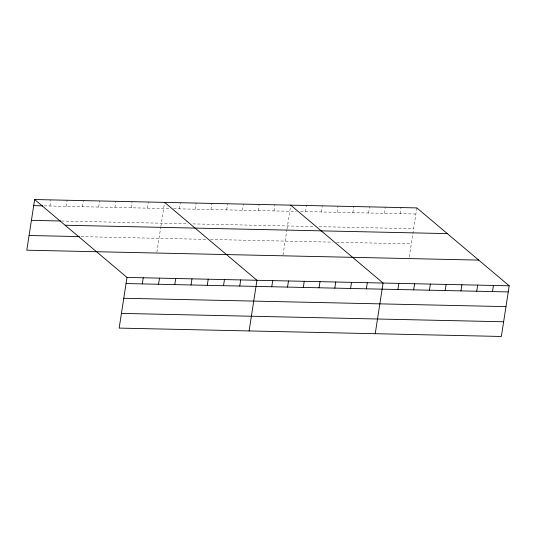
<?xml version="1.0" encoding="UTF-8"?>
<svg xmlns="http://www.w3.org/2000/svg" width="536" height="536" viewBox="0 0 536 536"><rect width="100%" height="100%" fill="white"/><g stroke="black" fill="none" stroke-linecap="round" stroke-linejoin="round"><path stroke-width="0.4" stroke-dasharray="2.68 2.01" d="M49.942 206.012L50.887 199.888M66.183 206.367L67.127 200.243M82.423 206.722L83.375 200.598M98.671 207.077L99.616 200.96M114.912 207.432L115.863 201.315M131.153 207.794L132.104 201.67M147.4 208.149L148.345 202.025M156.874 252.228L160.753 227.184M160.874 226.386L164.592 202.38M179.406 208.852L180.357 202.729M195.171 209.194L196.122 203.07M210.943 209.543L211.888 203.419M226.708 209.884L227.653 203.767M242.473 210.233L243.418 204.109M258.238 210.574L259.183 204.457M274.003 210.923L274.948 204.799M283.001 254.989L286.874 229.951M287.001 229.153L290.713 205.147M305.533 211.613L306.485 205.489M321.299 211.961L322.25 205.837M337.064 212.303L338.015 206.186M352.829 212.651L353.78 206.528M368.601 212.993L369.545 206.876M384.366 213.341L385.31 207.218M400.131 213.69L401.075 207.566M409.249 256.938L416.841 207.908M44.254 205.884L170.281 208.651M173.597 208.725L296.408 211.412M300.555 211.506L415.896 214.031M61.473 221.013L187.922 223.787M192.9 223.894L314.049 226.547M319.027 226.654L413.618 228.731M81.057 236.637L206.32 239.384M210.467 239.471L332.447 242.145M336.595 242.239L411.273 243.873"/><path stroke-width="0.8" d="M34.646 199.533L126.999 277.427L119.16 328.092L501.354 336.467L509.2 285.809L416.841 207.908L34.646 199.533L26.8 250.191L478.722 260.101M142.295 283.906L143.246 277.782M158.542 284.261L159.487 278.137M174.783 284.616L175.734 278.499M191.024 284.971L191.975 278.854M207.271 285.333L208.216 279.209M223.512 285.688L224.463 279.564M239.76 286.043L240.704 279.919M249.106 330.94L256.952 280.274L164.592 202.38M271.765 286.747L272.717 280.623M287.531 287.088L288.482 280.971M303.296 287.437L304.247 281.313M319.061 287.778L320.012 281.661M334.833 288.127L335.777 282.003M350.598 288.475L351.542 282.351M366.363 288.817L367.307 282.693M375.233 333.7L383.073 283.041L290.713 205.147M397.893 289.507L398.838 283.39M413.658 289.855L414.603 283.732M429.423 290.197L430.375 284.08M445.188 290.546L446.14 284.422M460.953 290.894L461.905 284.77M476.718 291.236L477.67 285.112M492.483 291.584L493.435 285.46M33.694 205.656L42.632 205.851M31.416 220.35L60.655 220.993M65.124 225.241L447.319 233.616M29.078 235.498L79.428 236.597M126.999 277.427L509.2 285.809M126.054 283.551L508.255 291.926M123.776 298.25L505.977 306.625M121.431 313.393L503.632 321.768"/></g></svg>
